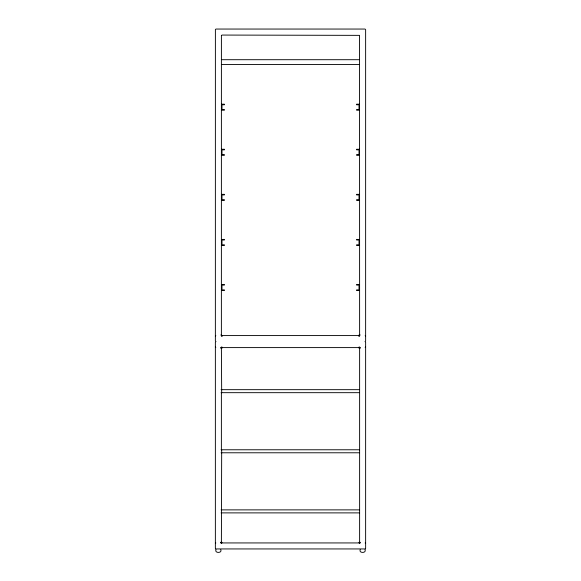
<?xml version="1.0" encoding="UTF-8"?>
<svg xmlns="http://www.w3.org/2000/svg" width="581" height="581" viewBox="0 0 581 581"><rect width="100%" height="100%" fill="white"/><g stroke="black" fill="none" stroke-linecap="round" stroke-linejoin="round"><path stroke-width="0.87" d="M221.361 542.952L221.383 542.334L220.78 542.334L221.383 542.334M215.369 336.181L215.82 335.6M215.369 543.533L215.82 542.952M365.631 346.995L365.18 347.576M359.639 336.021L359.014 336.181L359.014 335.578L360.22 334.976M220.78 348.201L221.383 348.201L221.986 346.995L221.986 348.201M360.22 542.334L359.617 542.334L359.639 542.952M221.681 449.774L221.383 542.937M359.174 542.915L359.014 542.334M221.361 336.021L221.986 336.181L221.986 335.578L220.78 334.976M221.405 542.915L220.78 542.937L360.22 542.937L359.595 542.915M221.986 59.705L359.014 59.705M221.986 64.513L359.014 64.513M221.383 104.181L224.389 104.181L224.389 104.783L221.986 104.783L221.986 109.591L224.389 109.591L224.389 110.187L221.383 110.187M359.617 104.181L356.611 104.181L356.611 104.783L359.014 104.783L359.014 109.591L356.611 109.591L356.611 110.187L359.617 110.187M221.383 149.259L224.389 149.259L224.389 149.854L221.986 149.854L221.986 154.669L224.389 154.669L224.389 155.265L221.383 155.265M359.617 149.259L356.611 149.259L356.611 149.854L359.014 149.854L359.014 154.669L356.611 154.669L356.611 155.265L359.617 155.265M221.383 194.337L224.389 194.337L224.389 194.933L221.986 194.933L221.986 199.741L224.389 199.741L224.389 200.343L221.383 200.343M359.617 194.337L356.611 194.337L356.611 194.933L359.014 194.933L359.014 199.741L356.611 199.741L356.611 200.343L359.617 200.343M221.383 239.416L224.389 239.416L224.389 240.011L221.986 240.011L221.986 244.819L224.389 244.819L224.389 245.422L221.383 245.422M359.617 239.416L356.611 239.416L356.611 240.011L359.014 240.011L359.014 244.819L356.611 244.819L356.611 245.422L359.617 245.422M221.383 284.487L224.389 284.487L224.389 285.089L221.986 285.089L221.986 289.897L224.389 289.897L224.389 290.5L221.383 290.5M359.617 284.487L356.611 284.487L356.611 285.089L359.014 285.089L359.014 289.897L356.611 289.897L356.611 290.5L359.617 290.5M221.078 389.669L359.319 389.669M221.078 392.676L359.319 392.676M221.078 449.774L359.319 449.774M221.078 452.781L359.319 452.781M221.078 509.878L359.319 509.878M221.078 512.885L359.319 512.885M215.362 548.943L365.638 548.943M221.986 335.578L221.986 336.181M221.681 392.676L221.383 346.995L221.405 347.62L220.78 347.598L360.22 347.598L359.595 347.62L359.617 346.995L359.617 392.378M221.826 542.915L221.986 542.334M360.22 348.201L359.617 348.201L359.014 346.995L359.014 348.201M365.18 335.6L365.631 336.181M215.82 347.576L215.369 346.995M365.18 542.952L365.631 543.533M365.631 548.341L365.631 342.187L365.028 341.584L365.631 340.989L365.631 29.653L365.028 29.05L215.972 29.05L215.391 29.493L215.369 340.989L215.972 341.584L215.369 342.187L215.369 548.341M365.028 549.546C366.894 553.388 358.354 553.388 360.22 549.546M359.617 392.647L359.617 449.803M359.617 450.072L359.617 542.937M359.014 334.976L359.014 336.181M221.383 392.647L221.383 449.803M220.78 549.546C222.646 553.388 214.106 553.388 215.972 549.546M221.405 35.506L221.383 335.578L359.617 335.578L359.537 35.361L221.986 35.063L221.405 35.506"/></g></svg>
